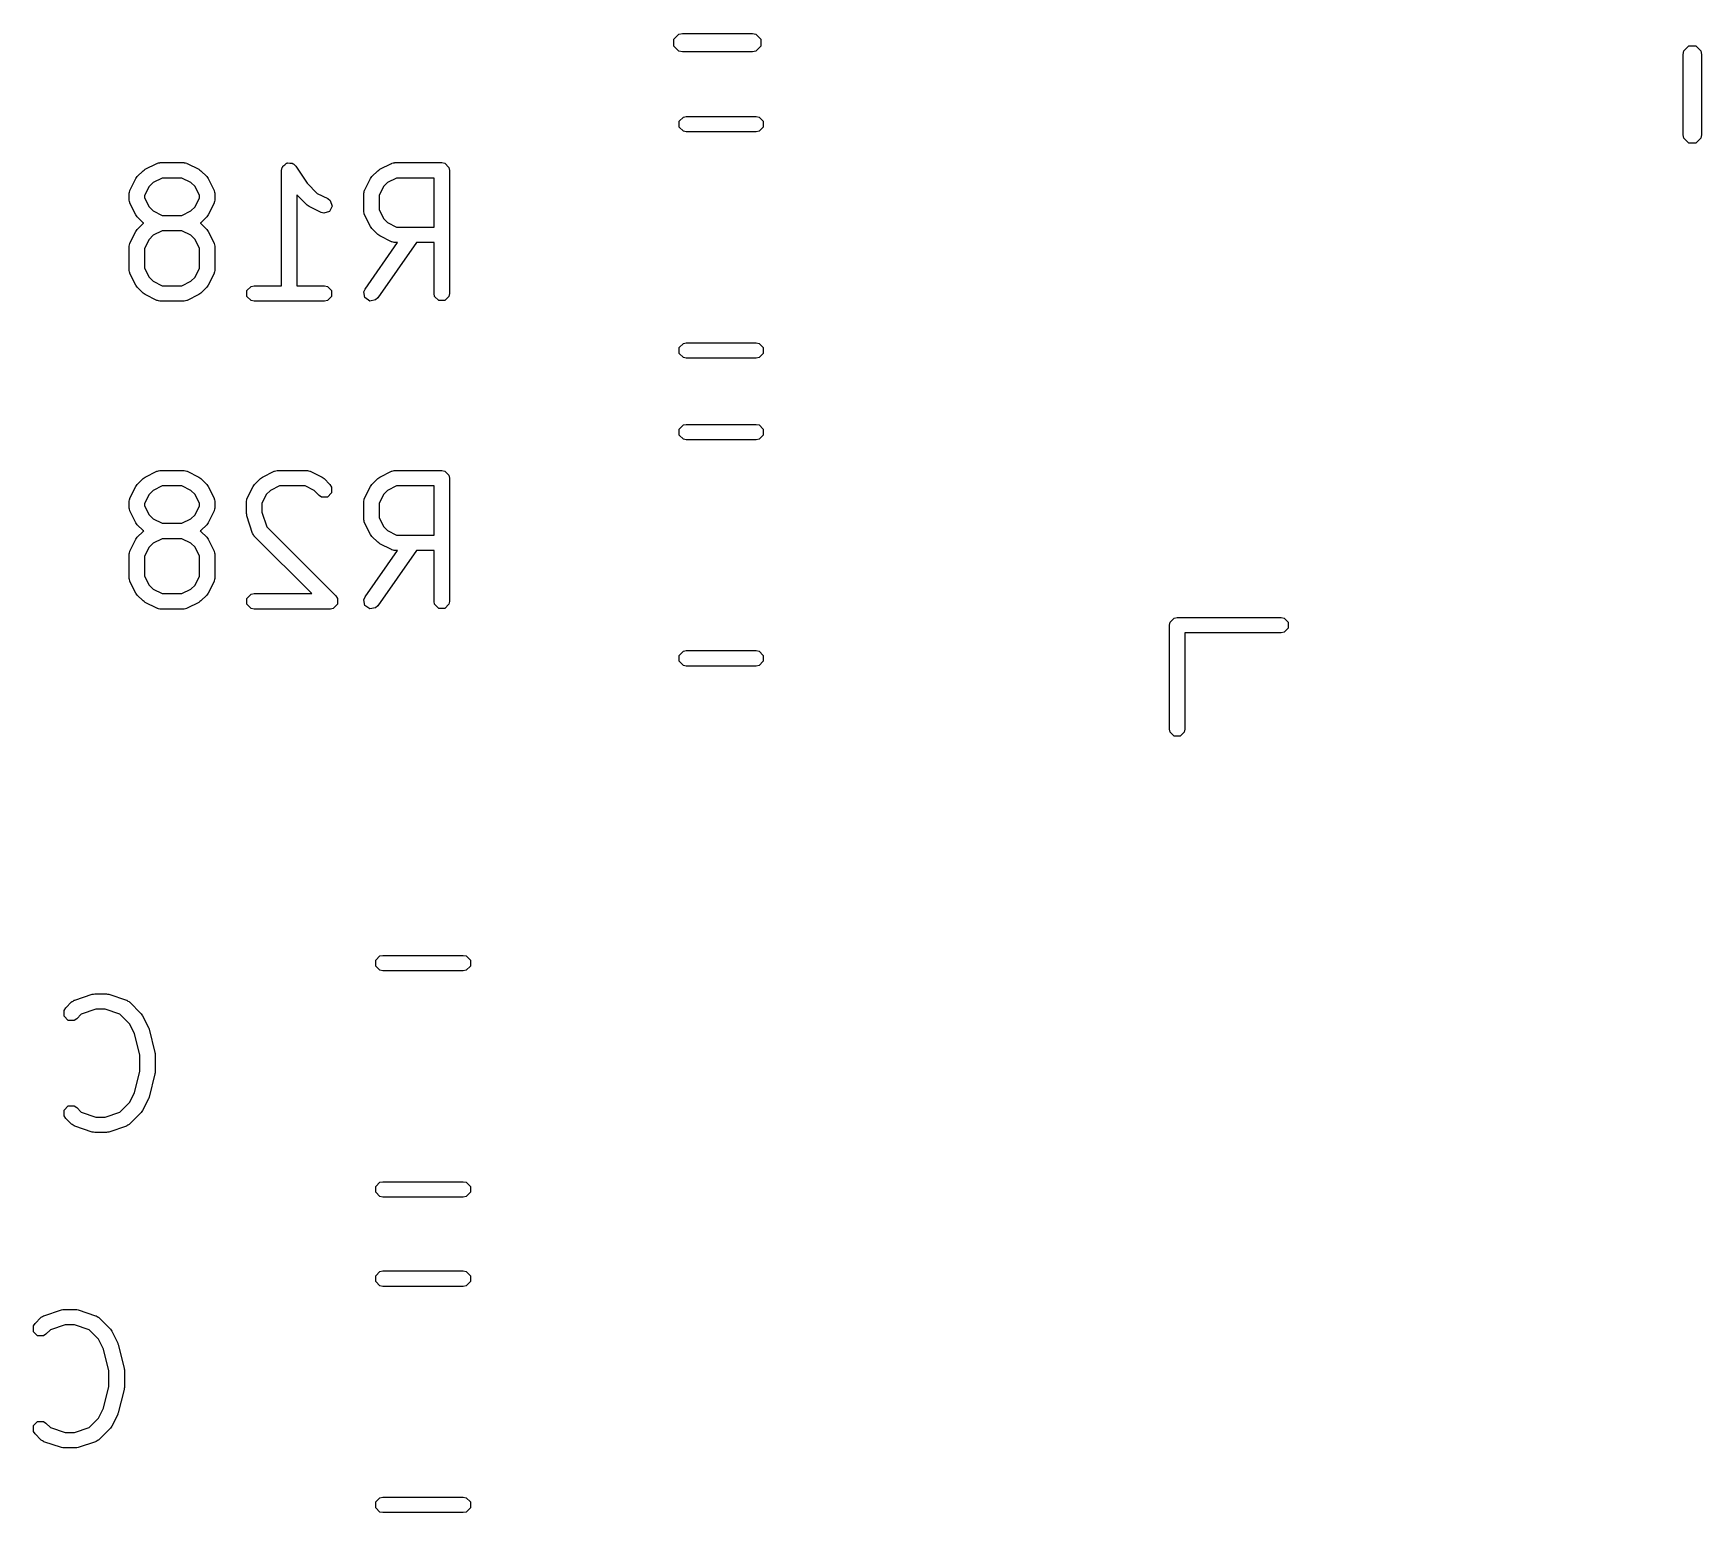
# Model space of a CAD drawing. Header units: inches. Extents: x 0.38 to 5.39, y 0.12 to 3.22.
# Drawn here: x 0.9962 to 1.423, y 1.6552 to 2.0335 of the extents above; entities that cross this region are included whole.
import ezdxf

# ---------------------------------------------------------------- set-up
doc = ezdxf.new("R2010")
doc.units = ezdxf.units.IN
doc.header["$MEASUREMENT"] = 0
doc.layers.add('BLACK', color=250, linetype='CONTINUOUS')

msp = doc.modelspace()

# ---------------------------------------------------------------- linework, layer by layer
at = {"layer": 'BLACK', "linetype": 'CONTINUOUS'}
for p, q in [((1.16008, 2.03205), (1.16136, 2.03332)), ((1.16008, 2.03024), (1.16008, 2.03205)), ((1.16136, 2.03332), (1.16226, 2.0335)), ((1.16226, 2.0335), (1.18014, 2.0335)), ((1.18014, 2.0335), (1.18104, 2.03332)), ((1.18104, 2.03332), (1.18232, 2.03205)), ((1.18232, 2.03205), (1.18232, 2.03024)), ((1.16136, 2.02896), (1.16008, 2.03024)), ((1.16226, 2.02878), (1.16136, 2.02896)), ((1.18014, 2.02878), (1.16226, 2.02878)), ((1.18104, 2.02896), (1.18014, 2.02878)), ((1.18232, 2.03024), (1.18104, 2.02896)), ((1.41824, 2.02814), (1.41842, 2.02905)), ((1.41824, 2.00757), (1.41824, 2.02814)), ((1.41842, 2.02905), (1.4197, 2.03033)), ((1.4197, 2.03033), (1.42151, 2.03033)), ((1.42151, 2.03033), (1.42279, 2.02905)), ((1.42279, 2.02905), (1.42297, 2.02814)), ((1.42297, 2.02814), (1.42297, 2.00757)), ((1.16143, 2.01103), (1.16249, 2.01209)), ((1.16143, 2.00952), (1.16143, 2.01103)), ((1.16249, 2.01209), (1.16325, 2.01224)), ((1.16325, 2.01224), (1.18112, 2.01224)), ((1.18112, 2.01224), (1.18188, 2.01209)), ((1.18188, 2.01209), (1.18294, 2.01103)), ((1.18294, 2.01103), (1.18294, 2.00952)), ((1.16249, 2.00846), (1.16143, 2.00952)), ((1.16325, 2.00831), (1.16249, 2.00846)), ((1.18112, 2.00831), (1.16325, 2.00831)), ((1.18188, 2.00846), (1.18112, 2.00831)), ((1.18294, 2.00952), (1.18188, 2.00846)), ((1.41842, 2.00667), (1.41824, 2.00757)), ((1.4197, 2.00539), (1.41842, 2.00667)), ((1.42279, 2.00667), (1.42151, 2.00539)), ((1.42297, 2.00757), (1.42279, 2.00667)), ((1.42151, 2.00539), (1.4197, 2.00539)), ((1.0228, 1.99686), (1.0243, 1.99836)), ((1.0243, 1.99836), (1.02457, 1.99854)), ((1.02457, 1.99854), (1.02482, 1.99873)), ((1.02482, 1.99873), (1.02781, 2.00023)), ((1.02781, 2.00023), (1.02791, 2.00026)), ((1.02791, 2.00026), (1.02794, 2.00029)), ((1.02794, 2.00029), (1.02825, 2.00035)), ((1.02825, 2.00035), (1.02856, 2.00043)), ((1.02856, 2.00043), (1.0286, 2.00042)), ((1.0286, 2.00042), (1.0287, 2.00044)), ((1.0287, 2.00044), (1.03469, 2.00044)), ((1.03469, 2.00044), (1.03479, 2.00042)), ((1.03479, 2.00042), (1.03483, 2.00043)), ((1.03483, 2.00043), (1.03514, 2.00035)), ((1.03514, 2.00035), (1.03545, 2.00029)), ((1.03545, 2.00029), (1.03548, 2.00026)), ((1.03548, 2.00026), (1.03557, 2.00023)), ((1.03557, 2.00023), (1.03857, 1.99873)), ((1.03857, 1.99873), (1.03882, 1.99854)), ((1.03882, 1.99854), (1.03909, 1.99836)), ((1.03909, 1.99836), (1.04059, 1.99686)), ((1.05972, 1.99847), (1.05987, 1.99922)), ((1.05972, 1.96894), (1.05972, 1.99847)), ((1.05987, 1.99922), (1.06002, 1.99937)), ((1.06002, 1.99937), (1.06006, 1.99956)), ((1.06006, 1.99956), (1.06053, 1.99988)), ((1.06053, 1.99988), (1.06094, 2.00029)), ((1.06094, 2.00029), (1.06114, 2.00029)), ((1.06114, 2.00029), (1.06131, 2.0004)), ((1.06131, 2.0004), (1.06187, 2.00029)), ((1.06187, 2.00029), (1.06244, 2.00029)), ((1.06244, 2.00029), (1.06259, 2.00014)), ((1.06259, 2.00014), (1.06279, 2.0001)), ((1.06279, 2.0001), (1.06333, 1.99956)), ((1.06333, 1.99956), (1.06622, 1.99522)), ((1.0828, 1.99686), (1.0843, 1.99836)), ((1.0843, 1.99836), (1.08456, 1.99854)), ((1.08456, 1.99854), (1.08481, 1.99873)), ((1.08481, 1.99873), (1.08781, 2.00023)), ((1.08781, 2.00023), (1.0879, 2.00026)), ((1.0879, 2.00026), (1.08793, 2.00029)), ((1.08793, 2.00029), (1.08824, 2.00035)), ((1.08824, 2.00035), (1.08855, 2.00043)), ((1.08855, 2.00043), (1.08859, 2.00042)), ((1.08859, 2.00042), (1.08869, 2.00044)), ((1.08869, 2.00044), (1.10069, 2.00044)), ((1.10069, 2.00044), (1.10144, 2.00029)), ((1.10144, 2.00029), (1.1025, 1.99922)), ((1.1025, 1.99922), (1.10265, 1.99847)), ((1.10265, 1.99847), (1.10265, 1.96697)), ((1.02073, 1.99261), (1.02082, 1.99291)), ((1.02082, 1.99291), (1.02088, 1.99322)), ((1.02088, 1.99322), (1.02091, 1.99325)), ((1.02091, 1.99325), (1.02094, 1.99335)), ((1.02094, 1.99335), (1.02244, 1.99635)), ((1.02244, 1.99635), (1.02263, 1.9966)), ((1.02263, 1.9966), (1.0228, 1.99686)), ((1.02581, 1.9943), (1.02466, 1.992)), ((1.02686, 1.99535), (1.02581, 1.9943)), ((1.02916, 1.9965), (1.02686, 1.99535)), ((1.03423, 1.9965), (1.02916, 1.9965)), ((1.03653, 1.99535), (1.03423, 1.9965)), ((1.03758, 1.9943), (1.03653, 1.99535)), ((1.03873, 1.992), (1.03758, 1.9943)), ((1.04059, 1.99686), (1.04076, 1.9966)), ((1.04076, 1.9966), (1.04095, 1.99635)), ((1.04095, 1.99635), (1.04245, 1.99335)), ((1.04245, 1.99335), (1.04248, 1.99325)), ((1.04248, 1.99325), (1.04251, 1.99322)), ((1.04251, 1.99322), (1.04257, 1.99291)), ((1.04257, 1.99291), (1.04266, 1.99261)), ((1.06622, 1.99522), (1.06886, 1.99259)), ((1.08072, 1.99261), (1.08081, 1.99291)), ((1.08081, 1.99291), (1.08087, 1.99322)), ((1.08087, 1.99322), (1.0809, 1.99325)), ((1.0809, 1.99325), (1.08093, 1.99335)), ((1.08093, 1.99335), (1.08243, 1.99635)), ((1.08243, 1.99635), (1.08262, 1.9966)), ((1.08262, 1.9966), (1.0828, 1.99686)), ((1.08581, 1.9943), (1.08466, 1.992)), ((1.08685, 1.99535), (1.08581, 1.9943)), ((1.08915, 1.9965), (1.08685, 1.99535)), ((1.09872, 1.9965), (1.08915, 1.9965)), ((1.09872, 1.98394), (1.09872, 1.9965)), ((1.02075, 1.99257), (1.02073, 1.99261)), ((1.02073, 1.99247), (1.02075, 1.99257)), ((1.02073, 1.99097), (1.02073, 1.99247)), ((1.02075, 1.99087), (1.02073, 1.99097)), ((1.02073, 1.99083), (1.02075, 1.99087)), ((1.02082, 1.99053), (1.02073, 1.99083)), ((1.02088, 1.99022), (1.02082, 1.99053)), ((1.02091, 1.99018), (1.02088, 1.99022)), ((1.02094, 1.99009), (1.02091, 1.99018)), ((1.02244, 1.98709), (1.02094, 1.99009)), ((1.02466, 1.992), (1.02466, 1.99143)), ((1.02466, 1.99143), (1.02581, 1.98914)), ((1.02581, 1.98914), (1.02686, 1.98809)), ((1.03653, 1.98809), (1.03758, 1.98914)), ((1.03758, 1.98914), (1.03873, 1.99143)), ((1.03873, 1.99143), (1.03873, 1.992)), ((1.04245, 1.99009), (1.04095, 1.98709)), ((1.04248, 1.99018), (1.04245, 1.99009)), ((1.04251, 1.99022), (1.04248, 1.99018)), ((1.04257, 1.99053), (1.04251, 1.99022)), ((1.04266, 1.99083), (1.04257, 1.99053)), ((1.04266, 1.99261), (1.04264, 1.99257)), ((1.04264, 1.99257), (1.04266, 1.99247)), ((1.04266, 1.99097), (1.04264, 1.99087)), ((1.04264, 1.99087), (1.04266, 1.99083)), ((1.04266, 1.99247), (1.04266, 1.99097)), ((1.0663, 1.98958), (1.06366, 1.99222)), ((1.06366, 1.99222), (1.06366, 1.96894)), ((1.06656, 1.9894), (1.0663, 1.98958)), ((1.06681, 1.98921), (1.06656, 1.9894)), ((1.06981, 1.98771), (1.06681, 1.98921)), ((1.06886, 1.99259), (1.07157, 1.99123)), ((1.07157, 1.99123), (1.07218, 1.99076)), ((1.07265, 1.98933), (1.07198, 1.98798)), ((1.07218, 1.99076), (1.07265, 1.98933)), ((1.08074, 1.99257), (1.08072, 1.99261)), ((1.08072, 1.99247), (1.08074, 1.99257)), ((1.08072, 1.98797), (1.08072, 1.99247)), ((1.08466, 1.992), (1.08466, 1.98843)), ((1.02263, 1.98684), (1.02244, 1.98709)), ((1.0228, 1.98658), (1.02263, 1.98684)), ((1.0243, 1.98508), (1.0228, 1.98658)), ((1.0228, 1.98336), (1.0243, 1.98486)), ((1.02446, 1.98497), (1.0243, 1.98508)), ((1.0243, 1.98486), (1.02446, 1.98497)), ((1.02686, 1.98809), (1.02916, 1.98694)), ((1.02916, 1.98694), (1.03423, 1.98694)), ((1.03423, 1.98694), (1.03653, 1.98809)), ((1.03909, 1.98508), (1.03892, 1.98497)), ((1.03892, 1.98497), (1.03909, 1.98486)), ((1.04059, 1.98658), (1.03909, 1.98508)), ((1.03909, 1.98486), (1.04059, 1.98336)), ((1.04076, 1.98684), (1.04059, 1.98658)), ((1.04095, 1.98709), (1.04076, 1.98684)), ((1.07055, 1.98751), (1.06981, 1.98771)), ((1.07198, 1.98798), (1.07055, 1.98751)), ((1.08074, 1.98787), (1.08072, 1.98797)), ((1.08072, 1.98783), (1.08074, 1.98787)), ((1.08081, 1.98753), (1.08072, 1.98783)), ((1.08087, 1.98722), (1.08081, 1.98753)), ((1.0809, 1.98718), (1.08087, 1.98722)), ((1.08093, 1.98709), (1.0809, 1.98718)), ((1.08243, 1.98409), (1.08093, 1.98709)), ((1.08466, 1.98843), (1.08581, 1.98614)), ((1.08581, 1.98614), (1.08685, 1.98509)), ((1.08685, 1.98509), (1.08915, 1.98394)), ((1.02094, 1.97985), (1.02244, 1.98285)), ((1.02244, 1.98285), (1.02263, 1.9831)), ((1.02263, 1.9831), (1.0228, 1.98336)), ((1.02581, 1.9808), (1.02466, 1.97851)), ((1.02686, 1.98185), (1.02581, 1.9808)), ((1.02916, 1.983), (1.02686, 1.98185)), ((1.03423, 1.983), (1.02916, 1.983)), ((1.03653, 1.98185), (1.03423, 1.983)), ((1.03758, 1.9808), (1.03653, 1.98185)), ((1.03873, 1.97851), (1.03758, 1.9808)), ((1.04059, 1.98336), (1.04076, 1.9831)), ((1.04076, 1.9831), (1.04095, 1.98285)), ((1.04095, 1.98285), (1.04245, 1.97985)), ((1.08262, 1.98384), (1.08243, 1.98409)), ((1.0828, 1.98358), (1.08262, 1.98384)), ((1.0843, 1.98208), (1.0828, 1.98358)), ((1.08456, 1.9819), (1.0843, 1.98208)), ((1.08481, 1.98171), (1.08456, 1.9819)), ((1.08781, 1.98021), (1.08481, 1.98171)), ((1.0879, 1.98018), (1.08781, 1.98021)), ((1.08793, 1.98015), (1.0879, 1.98018)), ((1.08824, 1.98009), (1.08793, 1.98015)), ((1.08915, 1.98394), (1.09872, 1.98394)), ((1.02073, 1.97911), (1.02082, 1.97941)), ((1.02075, 1.97907), (1.02073, 1.97911)), ((1.02073, 1.97897), (1.02075, 1.97907)), ((1.02073, 1.97297), (1.02073, 1.97897)), ((1.02082, 1.97941), (1.02088, 1.97972)), ((1.02088, 1.97972), (1.02091, 1.97976)), ((1.02091, 1.97976), (1.02094, 1.97985)), ((1.02466, 1.97851), (1.02466, 1.97344)), ((1.03873, 1.97344), (1.03873, 1.97851)), ((1.04245, 1.97985), (1.04248, 1.97976)), ((1.04248, 1.97976), (1.04251, 1.97972)), ((1.04251, 1.97972), (1.04257, 1.97941)), ((1.04257, 1.97941), (1.04266, 1.97911)), ((1.04266, 1.97911), (1.04264, 1.97907)), ((1.04264, 1.97907), (1.04266, 1.97897)), ((1.04266, 1.97897), (1.04266, 1.97297)), ((1.08108, 1.9681), (1.08941, 1.98)), ((1.09421, 1.98), (1.0843, 1.96584)), ((1.08855, 1.98001), (1.08824, 1.98009)), ((1.08859, 1.98002), (1.08855, 1.98001)), ((1.08869, 1.98), (1.08859, 1.98002)), ((1.08941, 1.98), (1.08869, 1.98)), ((1.09872, 1.98), (1.09421, 1.98)), ((1.09872, 1.96697), (1.09872, 1.98)), ((1.02075, 1.97288), (1.02073, 1.97297)), ((1.02073, 1.97283), (1.02075, 1.97288)), ((1.02082, 1.97253), (1.02073, 1.97283)), ((1.02088, 1.97222), (1.02082, 1.97253)), ((1.02091, 1.97219), (1.02088, 1.97222)), ((1.02094, 1.97209), (1.02091, 1.97219)), ((1.02244, 1.96909), (1.02094, 1.97209)), ((1.02466, 1.97344), (1.02581, 1.97114)), ((1.03758, 1.97114), (1.03873, 1.97344)), ((1.04245, 1.97209), (1.04095, 1.96909)), ((1.04248, 1.97219), (1.04245, 1.97209)), ((1.04251, 1.97222), (1.04248, 1.97219)), ((1.04257, 1.97253), (1.04251, 1.97222)), ((1.04266, 1.97283), (1.04257, 1.97253)), ((1.04266, 1.97297), (1.04264, 1.97288)), ((1.04264, 1.97288), (1.04266, 1.97283)), ((1.02263, 1.96884), (1.02244, 1.96909)), ((1.0228, 1.96858), (1.02263, 1.96884)), ((1.0243, 1.96708), (1.0228, 1.96858)), ((1.02581, 1.97114), (1.02686, 1.97009)), ((1.02686, 1.97009), (1.02916, 1.96894)), ((1.02916, 1.96894), (1.03423, 1.96894)), ((1.03423, 1.96894), (1.03653, 1.97009)), ((1.03653, 1.97009), (1.03758, 1.97114)), ((1.04059, 1.96858), (1.03909, 1.96708)), ((1.04076, 1.96884), (1.04059, 1.96858)), ((1.04095, 1.96909), (1.04076, 1.96884)), ((1.05087, 1.96773), (1.05194, 1.96879)), ((1.05087, 1.96622), (1.05087, 1.96773)), ((1.05194, 1.96879), (1.05269, 1.96894)), ((1.05269, 1.96894), (1.05972, 1.96894)), ((1.06366, 1.96894), (1.07069, 1.96894)), ((1.07069, 1.96894), (1.07144, 1.96879)), ((1.07144, 1.96879), (1.07251, 1.96773)), ((1.07251, 1.96773), (1.07251, 1.96622)), ((1.08077, 1.9674), (1.08108, 1.9681)), ((1.08103, 1.96591), (1.08077, 1.9674)), ((1.02457, 1.96691), (1.0243, 1.96708)), ((1.02482, 1.96671), (1.02457, 1.96691)), ((1.02781, 1.96521), (1.02482, 1.96671)), ((1.02791, 1.96519), (1.02781, 1.96521)), ((1.02794, 1.96515), (1.02791, 1.96519)), ((1.02825, 1.96509), (1.02794, 1.96515)), ((1.02856, 1.96501), (1.02825, 1.96509)), ((1.0286, 1.96502), (1.02856, 1.96501)), ((1.0287, 1.965), (1.0286, 1.96502)), ((1.03469, 1.965), (1.0287, 1.965)), ((1.03479, 1.96502), (1.03469, 1.965)), ((1.03483, 1.96501), (1.03479, 1.96502)), ((1.03514, 1.96509), (1.03483, 1.96501)), ((1.03545, 1.96515), (1.03514, 1.96509)), ((1.03548, 1.96519), (1.03545, 1.96515)), ((1.03557, 1.96521), (1.03548, 1.96519)), ((1.03857, 1.96671), (1.03557, 1.96521)), ((1.03882, 1.96691), (1.03857, 1.96671)), ((1.03909, 1.96708), (1.03882, 1.96691)), ((1.05194, 1.96515), (1.05087, 1.96622)), ((1.05269, 1.965), (1.05194, 1.96515)), ((1.07069, 1.965), (1.05269, 1.965)), ((1.07144, 1.96515), (1.07069, 1.965)), ((1.07251, 1.96622), (1.07144, 1.96515)), ((1.08226, 1.96505), (1.08103, 1.96591)), ((1.08375, 1.96531), (1.08226, 1.96505)), ((1.0843, 1.96584), (1.08375, 1.96531)), ((1.09887, 1.96622), (1.09872, 1.96697)), ((1.09993, 1.96515), (1.09887, 1.96622)), ((1.10144, 1.96515), (1.09993, 1.96515)), ((1.1025, 1.96622), (1.10144, 1.96515)), ((1.10265, 1.96697), (1.1025, 1.96622)), ((1.16143, 1.95315), (1.16249, 1.95422)), ((1.16143, 1.95165), (1.16143, 1.95315)), ((1.16249, 1.95058), (1.16143, 1.95165)), ((1.16249, 1.95422), (1.16325, 1.95437)), ((1.16325, 1.95043), (1.16249, 1.95058)), ((1.16325, 1.95437), (1.18112, 1.95437)), ((1.18112, 1.95043), (1.16325, 1.95043)), ((1.18112, 1.95437), (1.18188, 1.95422)), ((1.18188, 1.95058), (1.18112, 1.95043)), ((1.18188, 1.95422), (1.18294, 1.95315)), ((1.18294, 1.95165), (1.18188, 1.95058)), ((1.18294, 1.95315), (1.18294, 1.95165)), ((1.16143, 1.93229), (1.16249, 1.93335)), ((1.16249, 1.93335), (1.16325, 1.9335)), ((1.16325, 1.9335), (1.18112, 1.9335)), ((1.18112, 1.9335), (1.18188, 1.93335)), ((1.18188, 1.93335), (1.18294, 1.93229)), ((1.16143, 1.93078), (1.16143, 1.93229)), ((1.16249, 1.92972), (1.16143, 1.93078)), ((1.16325, 1.92957), (1.16249, 1.92972)), ((1.18112, 1.92957), (1.16325, 1.92957)), ((1.18188, 1.92972), (1.18112, 1.92957)), ((1.18294, 1.93078), (1.18188, 1.92972)), ((1.18294, 1.93229), (1.18294, 1.93078)), ((1.02482, 1.91999), (1.02781, 1.92149)), ((1.02781, 1.92149), (1.02791, 1.92152)), ((1.02791, 1.92152), (1.02794, 1.92155)), ((1.02794, 1.92155), (1.02825, 1.92161)), ((1.02825, 1.92161), (1.02856, 1.92169)), ((1.02856, 1.92169), (1.0286, 1.92168)), ((1.0286, 1.92168), (1.0287, 1.9217)), ((1.0287, 1.9217), (1.03469, 1.9217)), ((1.03469, 1.9217), (1.03479, 1.92168)), ((1.03479, 1.92168), (1.03483, 1.92169)), ((1.03483, 1.92169), (1.03514, 1.92161)), ((1.03514, 1.92161), (1.03545, 1.92155)), ((1.03545, 1.92155), (1.03548, 1.92152)), ((1.03548, 1.92152), (1.03557, 1.92149)), ((1.03557, 1.92149), (1.03857, 1.91999)), ((1.05481, 1.91999), (1.05781, 1.92149)), ((1.05781, 1.92149), (1.05791, 1.92152)), ((1.05791, 1.92152), (1.05794, 1.92155)), ((1.05794, 1.92155), (1.05825, 1.92161)), ((1.05825, 1.92161), (1.05855, 1.92169)), ((1.05855, 1.92169), (1.05859, 1.92168)), ((1.05859, 1.92168), (1.05869, 1.9217)), ((1.05869, 1.9217), (1.06619, 1.9217)), ((1.06619, 1.9217), (1.06629, 1.92168)), ((1.06629, 1.92168), (1.06633, 1.92169)), ((1.06633, 1.92169), (1.06663, 1.92161)), ((1.06663, 1.92161), (1.06694, 1.92155)), ((1.06694, 1.92155), (1.06698, 1.92152)), ((1.06698, 1.92152), (1.06707, 1.92149)), ((1.06707, 1.92149), (1.07007, 1.91999)), ((1.08481, 1.91999), (1.08781, 1.92149)), ((1.08781, 1.92149), (1.0879, 1.92152)), ((1.0879, 1.92152), (1.08793, 1.92155)), ((1.08793, 1.92155), (1.08824, 1.92161)), ((1.08824, 1.92161), (1.08855, 1.92169)), ((1.08855, 1.92169), (1.08859, 1.92168)), ((1.08859, 1.92168), (1.08869, 1.9217)), ((1.08869, 1.9217), (1.10069, 1.9217)), ((1.10069, 1.9217), (1.10144, 1.92155)), ((1.10144, 1.92155), (1.1025, 1.92048)), ((1.1025, 1.92048), (1.10265, 1.91973)), ((1.02094, 1.91461), (1.02244, 1.91761)), ((1.02244, 1.91761), (1.02263, 1.91786)), ((1.02263, 1.91786), (1.0228, 1.91812)), ((1.0228, 1.91812), (1.0243, 1.91962)), ((1.0243, 1.91962), (1.02457, 1.9198)), ((1.02457, 1.9198), (1.02482, 1.91999)), ((1.02686, 1.91661), (1.02581, 1.91556)), ((1.02916, 1.91776), (1.02686, 1.91661)), ((1.03423, 1.91776), (1.02916, 1.91776)), ((1.03653, 1.91661), (1.03423, 1.91776)), ((1.03758, 1.91556), (1.03653, 1.91661)), ((1.03857, 1.91999), (1.03882, 1.9198)), ((1.03882, 1.9198), (1.03909, 1.91962)), ((1.03909, 1.91962), (1.04059, 1.91812)), ((1.04059, 1.91812), (1.04076, 1.91786)), ((1.04076, 1.91786), (1.04095, 1.91761)), ((1.04095, 1.91761), (1.04245, 1.91461)), ((1.05093, 1.91461), (1.05243, 1.91761)), ((1.05243, 1.91761), (1.05262, 1.91786)), ((1.05262, 1.91786), (1.0528, 1.91812)), ((1.0528, 1.91812), (1.0543, 1.91962)), ((1.0543, 1.91962), (1.05456, 1.9198)), ((1.05456, 1.9198), (1.05481, 1.91999)), ((1.05686, 1.91661), (1.05581, 1.91556)), ((1.05916, 1.91776), (1.05686, 1.91661)), ((1.06573, 1.91776), (1.05916, 1.91776)), ((1.06802, 1.91661), (1.06573, 1.91776)), ((1.0693, 1.91534), (1.06802, 1.91661)), ((1.07007, 1.91999), (1.07032, 1.9198)), ((1.07032, 1.9198), (1.07058, 1.91962)), ((1.07058, 1.91962), (1.07208, 1.91812)), ((1.07208, 1.91812), (1.07251, 1.91748)), ((1.07251, 1.91748), (1.07251, 1.91598)), ((1.08093, 1.91461), (1.08243, 1.91761)), ((1.08243, 1.91761), (1.08262, 1.91786)), ((1.08262, 1.91786), (1.0828, 1.91812)), ((1.0828, 1.91812), (1.0843, 1.91962)), ((1.0843, 1.91962), (1.08456, 1.9198)), ((1.08456, 1.9198), (1.08481, 1.91999)), ((1.08685, 1.91661), (1.08581, 1.91556)), ((1.08915, 1.91776), (1.08685, 1.91661)), ((1.09872, 1.91776), (1.08915, 1.91776)), ((1.09872, 1.9052), (1.09872, 1.91776)), ((1.10265, 1.91973), (1.10265, 1.88823)), ((1.02073, 1.91387), (1.02082, 1.91417)), ((1.02075, 1.91383), (1.02073, 1.91387)), ((1.02073, 1.91373), (1.02075, 1.91383)), ((1.02073, 1.91223), (1.02073, 1.91373)), ((1.02075, 1.91213), (1.02073, 1.91223)), ((1.02073, 1.91209), (1.02075, 1.91213)), ((1.02082, 1.91179), (1.02073, 1.91209)), ((1.02082, 1.91417), (1.02088, 1.91448)), ((1.02088, 1.91448), (1.02091, 1.91451)), ((1.02091, 1.91451), (1.02094, 1.91461)), ((1.02581, 1.91556), (1.02466, 1.91326)), ((1.02466, 1.91326), (1.02466, 1.91269)), ((1.02466, 1.91269), (1.02581, 1.9104)), ((1.03873, 1.91326), (1.03758, 1.91556)), ((1.03758, 1.9104), (1.03873, 1.91269)), ((1.03873, 1.91269), (1.03873, 1.91326)), ((1.04245, 1.91461), (1.04248, 1.91451)), ((1.04248, 1.91451), (1.04251, 1.91448)), ((1.04251, 1.91448), (1.04257, 1.91417)), ((1.04257, 1.91417), (1.04266, 1.91387)), ((1.04266, 1.91209), (1.04257, 1.91179)), ((1.04266, 1.91387), (1.04264, 1.91383)), ((1.04264, 1.91383), (1.04266, 1.91373)), ((1.04266, 1.91223), (1.04264, 1.91213)), ((1.04264, 1.91213), (1.04266, 1.91209)), ((1.04266, 1.91373), (1.04266, 1.91223)), ((1.05072, 1.91373), (1.05074, 1.91383)), ((1.05072, 1.91073), (1.05072, 1.91373)), ((1.05073, 1.91387), (1.05081, 1.91417)), ((1.05074, 1.91383), (1.05073, 1.91387)), ((1.05081, 1.91417), (1.05087, 1.91448)), ((1.05087, 1.91448), (1.05091, 1.91451)), ((1.05091, 1.91451), (1.05093, 1.91461)), ((1.05581, 1.91556), (1.05466, 1.91326)), ((1.05466, 1.91326), (1.05466, 1.91105)), ((1.06994, 1.91491), (1.0693, 1.91534)), ((1.07144, 1.91491), (1.06994, 1.91491)), ((1.07251, 1.91598), (1.07144, 1.91491)), ((1.08072, 1.91387), (1.08081, 1.91417)), ((1.08074, 1.91383), (1.08072, 1.91387)), ((1.08072, 1.91373), (1.08074, 1.91383)), ((1.08072, 1.90923), (1.08072, 1.91373)), ((1.08081, 1.91417), (1.08087, 1.91448)), ((1.08087, 1.91448), (1.0809, 1.91451)), ((1.0809, 1.91451), (1.08093, 1.91461)), ((1.08581, 1.91556), (1.08466, 1.91326)), ((1.08466, 1.91326), (1.08466, 1.90969)), ((1.02088, 1.91148), (1.02082, 1.91179)), ((1.02091, 1.91144), (1.02088, 1.91148)), ((1.02094, 1.91135), (1.02091, 1.91144)), ((1.02244, 1.90835), (1.02094, 1.91135)), ((1.02263, 1.9081), (1.02244, 1.90835)), ((1.0228, 1.90784), (1.02263, 1.9081)), ((1.0243, 1.90634), (1.0228, 1.90784)), ((1.02581, 1.9104), (1.02686, 1.90935)), ((1.02686, 1.90935), (1.02916, 1.9082)), ((1.02916, 1.9082), (1.03423, 1.9082)), ((1.03423, 1.9082), (1.03653, 1.90935)), ((1.03653, 1.90935), (1.03758, 1.9104)), ((1.04059, 1.90784), (1.03909, 1.90634)), ((1.04076, 1.9081), (1.04059, 1.90784)), ((1.04095, 1.90835), (1.04076, 1.9081)), ((1.04245, 1.91135), (1.04095, 1.90835)), ((1.04248, 1.91144), (1.04245, 1.91135)), ((1.04251, 1.91148), (1.04248, 1.91144)), ((1.04257, 1.91179), (1.04251, 1.91148)), ((1.05079, 1.91042), (1.05072, 1.91073)), ((1.05082, 1.91011), (1.05079, 1.91042)), ((1.05232, 1.90561), (1.05082, 1.91011)), ((1.05466, 1.91105), (1.05591, 1.90729)), ((1.08074, 1.90913), (1.08072, 1.90923)), ((1.08072, 1.90909), (1.08074, 1.90913)), ((1.08081, 1.90879), (1.08072, 1.90909)), ((1.08087, 1.90848), (1.08081, 1.90879)), ((1.0809, 1.90844), (1.08087, 1.90848)), ((1.08093, 1.90835), (1.0809, 1.90844)), ((1.08243, 1.90535), (1.08093, 1.90835)), ((1.08466, 1.90969), (1.08581, 1.9074)), ((1.02094, 1.90111), (1.02244, 1.90411)), ((1.02244, 1.90411), (1.02263, 1.90436)), ((1.02263, 1.90436), (1.0228, 1.90462)), ((1.0228, 1.90462), (1.0243, 1.90612)), ((1.02446, 1.90623), (1.0243, 1.90634)), ((1.0243, 1.90612), (1.02446, 1.90623)), ((1.02916, 1.90426), (1.02686, 1.90311)), ((1.03423, 1.90426), (1.02916, 1.90426)), ((1.03653, 1.90311), (1.03423, 1.90426)), ((1.03909, 1.90634), (1.03892, 1.90623)), ((1.03892, 1.90623), (1.03909, 1.90612)), ((1.03909, 1.90612), (1.04059, 1.90462)), ((1.04059, 1.90462), (1.04076, 1.90436)), ((1.04076, 1.90436), (1.04095, 1.90411)), ((1.04095, 1.90411), (1.04245, 1.90111)), ((1.05237, 1.90552), (1.05232, 1.90561)), ((1.05237, 1.90548), (1.05237, 1.90552)), ((1.05255, 1.90521), (1.05237, 1.90548)), ((1.0527, 1.90494), (1.05255, 1.90521)), ((1.05275, 1.90492), (1.0527, 1.90494)), ((1.0528, 1.90484), (1.05275, 1.90492)), ((1.06744, 1.8902), (1.0528, 1.90484)), ((1.05591, 1.90729), (1.07358, 1.88962)), ((1.08262, 1.9051), (1.08243, 1.90535)), ((1.0828, 1.90484), (1.08262, 1.9051)), ((1.0843, 1.90334), (1.0828, 1.90484)), ((1.08456, 1.90316), (1.0843, 1.90334)), ((1.08581, 1.9074), (1.08685, 1.90635)), ((1.08685, 1.90635), (1.08915, 1.9052)), ((1.08915, 1.9052), (1.09872, 1.9052)), ((1.02073, 1.90037), (1.02082, 1.90067)), ((1.02075, 1.90033), (1.02073, 1.90037)), ((1.02073, 1.90023), (1.02075, 1.90033)), ((1.02073, 1.89423), (1.02073, 1.90023)), ((1.02082, 1.90067), (1.02088, 1.90098)), ((1.02088, 1.90098), (1.02091, 1.90102)), ((1.02091, 1.90102), (1.02094, 1.90111)), ((1.02581, 1.90206), (1.02466, 1.89977)), ((1.02466, 1.89977), (1.02466, 1.8947)), ((1.02686, 1.90311), (1.02581, 1.90206)), ((1.03758, 1.90206), (1.03653, 1.90311)), ((1.03873, 1.89977), (1.03758, 1.90206)), ((1.03873, 1.8947), (1.03873, 1.89977)), ((1.04245, 1.90111), (1.04248, 1.90102)), ((1.04248, 1.90102), (1.04251, 1.90098)), ((1.04251, 1.90098), (1.04257, 1.90067)), ((1.04257, 1.90067), (1.04266, 1.90037)), ((1.04266, 1.90037), (1.04264, 1.90033)), ((1.04264, 1.90033), (1.04266, 1.90023)), ((1.04266, 1.90023), (1.04266, 1.89423)), ((1.08108, 1.88936), (1.08941, 1.90126)), ((1.09421, 1.90126), (1.0843, 1.8871)), ((1.08481, 1.90297), (1.08456, 1.90316)), ((1.08781, 1.90147), (1.08481, 1.90297)), ((1.0879, 1.90144), (1.08781, 1.90147)), ((1.08793, 1.90141), (1.0879, 1.90144)), ((1.08824, 1.90135), (1.08793, 1.90141)), ((1.08855, 1.90127), (1.08824, 1.90135)), ((1.08859, 1.90128), (1.08855, 1.90127)), ((1.08869, 1.90126), (1.08859, 1.90128)), ((1.08941, 1.90126), (1.08869, 1.90126)), ((1.09872, 1.90126), (1.09421, 1.90126)), ((1.09872, 1.88823), (1.09872, 1.90126)), ((1.02075, 1.89413), (1.02073, 1.89423)), ((1.02073, 1.89409), (1.02075, 1.89413)), ((1.02082, 1.89379), (1.02073, 1.89409)), ((1.02088, 1.89348), (1.02082, 1.89379)), ((1.02091, 1.89345), (1.02088, 1.89348)), ((1.02094, 1.89335), (1.02091, 1.89345)), ((1.02244, 1.89035), (1.02094, 1.89335)), ((1.02466, 1.8947), (1.02581, 1.8924)), ((1.02581, 1.8924), (1.02686, 1.89135)), ((1.02686, 1.89135), (1.02916, 1.8902)), ((1.03423, 1.8902), (1.03653, 1.89135)), ((1.03653, 1.89135), (1.03758, 1.8924)), ((1.03758, 1.8924), (1.03873, 1.8947)), ((1.04245, 1.89335), (1.04095, 1.89035)), ((1.04248, 1.89345), (1.04245, 1.89335)), ((1.04251, 1.89348), (1.04248, 1.89345)), ((1.04257, 1.89379), (1.04251, 1.89348)), ((1.04266, 1.89409), (1.04257, 1.89379)), ((1.04266, 1.89423), (1.04264, 1.89413)), ((1.04264, 1.89413), (1.04266, 1.89409)), ((1.02263, 1.8901), (1.02244, 1.89035)), ((1.0228, 1.88984), (1.02263, 1.8901)), ((1.0243, 1.88834), (1.0228, 1.88984)), ((1.02457, 1.88816), (1.0243, 1.88834)), ((1.02482, 1.88797), (1.02457, 1.88816)), ((1.02781, 1.88647), (1.02482, 1.88797)), ((1.02791, 1.88645), (1.02781, 1.88647)), ((1.02794, 1.88641), (1.02791, 1.88645)), ((1.02825, 1.88635), (1.02794, 1.88641)), ((1.02856, 1.88627), (1.02825, 1.88635)), ((1.0286, 1.88628), (1.02856, 1.88627)), ((1.0287, 1.88626), (1.0286, 1.88628)), ((1.03469, 1.88626), (1.0287, 1.88626)), ((1.02916, 1.8902), (1.03423, 1.8902)), ((1.03479, 1.88628), (1.03469, 1.88626)), ((1.03483, 1.88627), (1.03479, 1.88628)), ((1.03514, 1.88635), (1.03483, 1.88627)), ((1.03545, 1.88641), (1.03514, 1.88635)), ((1.03548, 1.88645), (1.03545, 1.88641)), ((1.03557, 1.88647), (1.03548, 1.88645)), ((1.03857, 1.88797), (1.03557, 1.88647)), ((1.03882, 1.88816), (1.03857, 1.88797)), ((1.03909, 1.88834), (1.03882, 1.88816)), ((1.04059, 1.88984), (1.03909, 1.88834)), ((1.04076, 1.8901), (1.04059, 1.88984)), ((1.04095, 1.89035), (1.04076, 1.8901)), ((1.05087, 1.88899), (1.05194, 1.89005)), ((1.05087, 1.88748), (1.05087, 1.88899)), ((1.05194, 1.88641), (1.05087, 1.88748)), ((1.05194, 1.89005), (1.05269, 1.8902)), ((1.05269, 1.88626), (1.05194, 1.88641)), ((1.05269, 1.8902), (1.06744, 1.8902)), ((1.07219, 1.88626), (1.05269, 1.88626)), ((1.07294, 1.88641), (1.07219, 1.88626)), ((1.07401, 1.88748), (1.07294, 1.88641)), ((1.07358, 1.88962), (1.07401, 1.88899)), ((1.07401, 1.88899), (1.07401, 1.88748)), ((1.08077, 1.88866), (1.08108, 1.88936)), ((1.08103, 1.88717), (1.08077, 1.88866)), ((1.08226, 1.88631), (1.08103, 1.88717)), ((1.08375, 1.88657), (1.08226, 1.88631)), ((1.0843, 1.8871), (1.08375, 1.88657)), ((1.09887, 1.88748), (1.09872, 1.88823)), ((1.09993, 1.88641), (1.09887, 1.88748)), ((1.10144, 1.88641), (1.09993, 1.88641)), ((1.1025, 1.88748), (1.10144, 1.88641)), ((1.10265, 1.88823), (1.1025, 1.88748)), ((1.28685, 1.88213), (1.287, 1.88288)), ((1.28685, 1.85555), (1.28685, 1.88213)), ((1.287, 1.88288), (1.28807, 1.88394)), ((1.28807, 1.88394), (1.28882, 1.88409)), ((1.28882, 1.88409), (1.31539, 1.88409)), ((1.31539, 1.88409), (1.31615, 1.88394)), ((1.31615, 1.88394), (1.31721, 1.88288)), ((1.31721, 1.88288), (1.31721, 1.88137)), ((1.31539, 1.88016), (1.29079, 1.88016)), ((1.29079, 1.88016), (1.29079, 1.85555)), ((1.31615, 1.88031), (1.31539, 1.88016)), ((1.31721, 1.88137), (1.31615, 1.88031)), ((1.16143, 1.87441), (1.16249, 1.87548)), ((1.16143, 1.87291), (1.16143, 1.87441)), ((1.16249, 1.87548), (1.16325, 1.87563)), ((1.16325, 1.87563), (1.18112, 1.87563)), ((1.18112, 1.87563), (1.18188, 1.87548)), ((1.18188, 1.87548), (1.18294, 1.87441)), ((1.18294, 1.87441), (1.18294, 1.87291)), ((1.16249, 1.87184), (1.16143, 1.87291)), ((1.16325, 1.87169), (1.16249, 1.87184)), ((1.18112, 1.87169), (1.16325, 1.87169)), ((1.18188, 1.87184), (1.18112, 1.87169)), ((1.18294, 1.87291), (1.18188, 1.87184)), ((1.287, 1.8548), (1.28685, 1.85555)), ((1.28807, 1.85373), (1.287, 1.8548)), ((1.28957, 1.85373), (1.28807, 1.85373)), ((1.29064, 1.8548), (1.28957, 1.85373)), ((1.29079, 1.85555), (1.29064, 1.8548)), ((1.0838, 1.79646), (1.08487, 1.79753)), ((1.08487, 1.79753), (1.08562, 1.79768)), ((1.08562, 1.79768), (1.10619, 1.79768)), ((1.10619, 1.79768), (1.10694, 1.79753)), ((1.10694, 1.79753), (1.10801, 1.79646)), ((1.0838, 1.79496), (1.0838, 1.79646)), ((1.08487, 1.79389), (1.0838, 1.79496)), ((1.08562, 1.79374), (1.08487, 1.79389)), ((1.10619, 1.79374), (1.08562, 1.79374)), ((1.10694, 1.79389), (1.10619, 1.79374)), ((1.10801, 1.79496), (1.10694, 1.79389)), ((1.10801, 1.79646), (1.10801, 1.79496)), ((1.0041, 1.78362), (1.00452, 1.78426)), ((1.00452, 1.78426), (1.00602, 1.78576)), ((1.00602, 1.78576), (1.00611, 1.78582)), ((1.00611, 1.78582), (1.00613, 1.78586)), ((1.00613, 1.78586), (1.0064, 1.78601)), ((1.0064, 1.78601), (1.00666, 1.78619)), ((1.00666, 1.78619), (1.00671, 1.78619)), ((1.00671, 1.78619), (1.00679, 1.78624)), ((1.00679, 1.78624), (1.01129, 1.78774)), ((1.01224, 1.7839), (1.00848, 1.78265)), ((1.01129, 1.78774), (1.01161, 1.78778)), ((1.01161, 1.78778), (1.01192, 1.78784)), ((1.01192, 1.78784), (1.01492, 1.78784)), ((1.0146, 1.7839), (1.01224, 1.7839)), ((1.01835, 1.78265), (1.0146, 1.7839)), ((1.01492, 1.78784), (1.01523, 1.78778)), ((1.01523, 1.78778), (1.01554, 1.78774)), ((1.01554, 1.78774), (1.02004, 1.78624)), ((1.02004, 1.78624), (1.02012, 1.78619)), ((1.02012, 1.78619), (1.02017, 1.78619)), ((1.02017, 1.78619), (1.02043, 1.78601)), ((1.02043, 1.78601), (1.0207, 1.78586)), ((1.0207, 1.78586), (1.02073, 1.78582)), ((1.02073, 1.78582), (1.02081, 1.78576)), ((1.02081, 1.78576), (1.02381, 1.78276)), ((1.0041, 1.78212), (1.0041, 1.78362)), ((1.00516, 1.78105), (1.0041, 1.78212)), ((1.00667, 1.78105), (1.00516, 1.78105)), ((1.00731, 1.78148), (1.00667, 1.78105)), ((1.00848, 1.78265), (1.00731, 1.78148)), ((1.0208, 1.7802), (1.01835, 1.78265)), ((1.02206, 1.77768), (1.0208, 1.7802)), ((1.02381, 1.78276), (1.02398, 1.7825)), ((1.02398, 1.7825), (1.02418, 1.78225)), ((1.02418, 1.78225), (1.02568, 1.77925)), ((1.02345, 1.77213), (1.02206, 1.77768)), ((1.02568, 1.77925), (1.02573, 1.77904)), ((1.02573, 1.77904), (1.02582, 1.77885)), ((1.02582, 1.77885), (1.02732, 1.77285)), ((1.02345, 1.76811), (1.02345, 1.77213)), ((1.02732, 1.77285), (1.02734, 1.77261)), ((1.02734, 1.77261), (1.02738, 1.77237)), ((1.02738, 1.77237), (1.02738, 1.76787)), ((1.02206, 1.76256), (1.02345, 1.76811)), ((1.02732, 1.7674), (1.02582, 1.7614)), ((1.02734, 1.76764), (1.02732, 1.7674)), ((1.02738, 1.76787), (1.02734, 1.76764)), ((1.0208, 1.76004), (1.02206, 1.76256)), ((1.0041, 1.75813), (1.00516, 1.75919)), ((1.00516, 1.75919), (1.00667, 1.75919)), ((1.00667, 1.75919), (1.00731, 1.75877)), ((1.00731, 1.75877), (1.00848, 1.75759)), ((1.01835, 1.75759), (1.0208, 1.76004)), ((1.02568, 1.76099), (1.02418, 1.75799)), ((1.02573, 1.7612), (1.02568, 1.76099)), ((1.02582, 1.7614), (1.02573, 1.7612)), ((1.0041, 1.75662), (1.0041, 1.75813)), ((1.00452, 1.75598), (1.0041, 1.75662)), ((1.00602, 1.75448), (1.00452, 1.75598)), ((1.00611, 1.75443), (1.00602, 1.75448)), ((1.00613, 1.75439), (1.00611, 1.75443)), ((1.0064, 1.75423), (1.00613, 1.75439)), ((1.00666, 1.75406), (1.0064, 1.75423)), ((1.00671, 1.75406), (1.00666, 1.75406)), ((1.00679, 1.75401), (1.00671, 1.75406)), ((1.01129, 1.75251), (1.00679, 1.75401)), ((1.00848, 1.75759), (1.01224, 1.75634)), ((1.01224, 1.75634), (1.0146, 1.75634)), ((1.0146, 1.75634), (1.01835, 1.75759)), ((1.02004, 1.75401), (1.01554, 1.75251)), ((1.02012, 1.75406), (1.02004, 1.75401)), ((1.02017, 1.75406), (1.02012, 1.75406)), ((1.02043, 1.75423), (1.02017, 1.75406)), ((1.0207, 1.75439), (1.02043, 1.75423)), ((1.02073, 1.75443), (1.0207, 1.75439)), ((1.02081, 1.75448), (1.02073, 1.75443)), ((1.02381, 1.75748), (1.02081, 1.75448)), ((1.02398, 1.75774), (1.02381, 1.75748)), ((1.02418, 1.75799), (1.02398, 1.75774)), ((1.01161, 1.75247), (1.01129, 1.75251)), ((1.01192, 1.75241), (1.01161, 1.75247)), ((1.01492, 1.75241), (1.01192, 1.75241)), ((1.01523, 1.75247), (1.01492, 1.75241)), ((1.01554, 1.75251), (1.01523, 1.75247)), ((1.0838, 1.73859), (1.08487, 1.73965)), ((1.0838, 1.73708), (1.0838, 1.73859)), ((1.08487, 1.73602), (1.0838, 1.73708)), ((1.08487, 1.73965), (1.08562, 1.7398)), ((1.08562, 1.7398), (1.10619, 1.7398)), ((1.10619, 1.7398), (1.10694, 1.73965)), ((1.10694, 1.73965), (1.10801, 1.73859)), ((1.10801, 1.73708), (1.10694, 1.73602)), ((1.10801, 1.73859), (1.10801, 1.73708)), ((1.08562, 1.73587), (1.08487, 1.73602)), ((1.10619, 1.73587), (1.08562, 1.73587)), ((1.10694, 1.73602), (1.10619, 1.73587)), ((1.0838, 1.71575), (1.08487, 1.71682)), ((1.0838, 1.71425), (1.0838, 1.71575)), ((1.08487, 1.71682), (1.08562, 1.71697)), ((1.08562, 1.71697), (1.10619, 1.71697)), ((1.10619, 1.71697), (1.10694, 1.71682)), ((1.10694, 1.71682), (1.10801, 1.71575)), ((1.10801, 1.71575), (1.10801, 1.71425)), ((1.08487, 1.71318), (1.0838, 1.71425)), ((1.08562, 1.71303), (1.08487, 1.71318)), ((1.10619, 1.71303), (1.08562, 1.71303)), ((1.10694, 1.71318), (1.10619, 1.71303)), ((1.10801, 1.71425), (1.10694, 1.71318)), ((0.99892, 1.70553), (1.00342, 1.70703)), ((1.00342, 1.70703), (1.00373, 1.70707)), ((1.00373, 1.70707), (1.00404, 1.70713)), ((1.00404, 1.70713), (1.00704, 1.70713)), ((1.00704, 1.70713), (1.00735, 1.70707)), ((1.00735, 1.70707), (1.00766, 1.70703)), ((1.00766, 1.70703), (1.01216, 1.70553)), ((0.99622, 1.70292), (0.99665, 1.70355)), ((0.99622, 1.70141), (0.99622, 1.70292)), ((0.99665, 1.70355), (0.99815, 1.70505)), ((0.99815, 1.70505), (0.99823, 1.70511)), ((0.99823, 1.70511), (0.99825, 1.70515)), ((0.99825, 1.70515), (0.99853, 1.70531)), ((0.99853, 1.70531), (0.99879, 1.70548)), ((0.99879, 1.70548), (0.99883, 1.70548)), ((0.99883, 1.70548), (0.99892, 1.70553)), ((1.00436, 1.70319), (1.00061, 1.70194)), ((1.00672, 1.70319), (1.00436, 1.70319)), ((1.01048, 1.70194), (1.00672, 1.70319)), ((1.01216, 1.70553), (1.01225, 1.70548)), ((1.01225, 1.70548), (1.01229, 1.70548)), ((1.01229, 1.70548), (1.01256, 1.70531)), ((1.01256, 1.70531), (1.01283, 1.70515)), ((1.01283, 1.70515), (1.01285, 1.70511)), ((1.01285, 1.70511), (1.01293, 1.70505)), ((1.01293, 1.70505), (1.01593, 1.70205)), ((0.99729, 1.70034), (0.99622, 1.70141)), ((0.9988, 1.70034), (0.99729, 1.70034)), ((0.99943, 1.70077), (0.9988, 1.70034)), ((1.00061, 1.70194), (0.99943, 1.70077)), ((1.01292, 1.6995), (1.01048, 1.70194)), ((1.01418, 1.69698), (1.01292, 1.6995)), ((1.01593, 1.70205), (1.01611, 1.70179)), ((1.01611, 1.70179), (1.0163, 1.70154)), ((1.0163, 1.70154), (1.0178, 1.69854)), ((1.0178, 1.69854), (1.01786, 1.69833)), ((1.01557, 1.69142), (1.01418, 1.69698)), ((1.01786, 1.69833), (1.01795, 1.69814)), ((1.01795, 1.69814), (1.01945, 1.69214)), ((1.01557, 1.68741), (1.01557, 1.69142)), ((1.01945, 1.69214), (1.01946, 1.6919)), ((1.01946, 1.6919), (1.01951, 1.69166)), ((1.01951, 1.69166), (1.01951, 1.68716)), ((1.01418, 1.68185), (1.01557, 1.68741)), ((1.01945, 1.68669), (1.01795, 1.68069)), ((1.01946, 1.68693), (1.01945, 1.68669)), ((1.01951, 1.68716), (1.01946, 1.68693)), ((1.01292, 1.67933), (1.01418, 1.68185)), ((0.99622, 1.67742), (0.99729, 1.67848)), ((0.99622, 1.67591), (0.99622, 1.67742)), ((0.99729, 1.67848), (0.9988, 1.67848)), ((0.9988, 1.67848), (0.99943, 1.67806)), ((0.99943, 1.67806), (1.00061, 1.67689)), ((1.01048, 1.67689), (1.01292, 1.67933)), ((1.0163, 1.67728), (1.01611, 1.67704)), ((1.0178, 1.68028), (1.0163, 1.67728)), ((1.01786, 1.68049), (1.0178, 1.68028)), ((1.01795, 1.68069), (1.01786, 1.68049)), ((0.99665, 1.67527), (0.99622, 1.67591)), ((0.99815, 1.67377), (0.99665, 1.67527)), ((0.99823, 1.67372), (0.99815, 1.67377)), ((0.99825, 1.67368), (0.99823, 1.67372)), ((0.99853, 1.67352), (0.99825, 1.67368)), ((0.99879, 1.67335), (0.99853, 1.67352)), ((0.99883, 1.67335), (0.99879, 1.67335)), ((0.99892, 1.6733), (0.99883, 1.67335)), ((1.00342, 1.6718), (0.99892, 1.6733)), ((1.00061, 1.67689), (1.00436, 1.67563)), ((1.00436, 1.67563), (1.00672, 1.67563)), ((1.00672, 1.67563), (1.01048, 1.67689)), ((1.01216, 1.6733), (1.00766, 1.6718)), ((1.01225, 1.67335), (1.01216, 1.6733)), ((1.01229, 1.67335), (1.01225, 1.67335)), ((1.01256, 1.67352), (1.01229, 1.67335)), ((1.01283, 1.67368), (1.01256, 1.67352)), ((1.01285, 1.67372), (1.01283, 1.67368)), ((1.01293, 1.67377), (1.01285, 1.67372)), ((1.01593, 1.67677), (1.01293, 1.67377)), ((1.01611, 1.67704), (1.01593, 1.67677)), ((1.00373, 1.67176), (1.00342, 1.6718)), ((1.00404, 1.6717), (1.00373, 1.67176)), ((1.00704, 1.6717), (1.00404, 1.6717)), ((1.00735, 1.67176), (1.00704, 1.6717)), ((1.00766, 1.6718), (1.00735, 1.67176)), ((1.0838, 1.65788), (1.08487, 1.65894)), ((1.0838, 1.65637), (1.0838, 1.65788)), ((1.08487, 1.65531), (1.0838, 1.65637)), ((1.08487, 1.65894), (1.08562, 1.65909)), ((1.08562, 1.65909), (1.10619, 1.65909)), ((1.10619, 1.65909), (1.10694, 1.65894)), ((1.10694, 1.65894), (1.10801, 1.65788)), ((1.10801, 1.65637), (1.10694, 1.65531)), ((1.10801, 1.65788), (1.10801, 1.65637)), ((1.08562, 1.65516), (1.08487, 1.65531)), ((1.10619, 1.65516), (1.08562, 1.65516)), ((1.10694, 1.65531), (1.10619, 1.65516))]:
    msp.add_line(p, q, dxfattribs=at)

doc.saveas('drawing.dxf')
